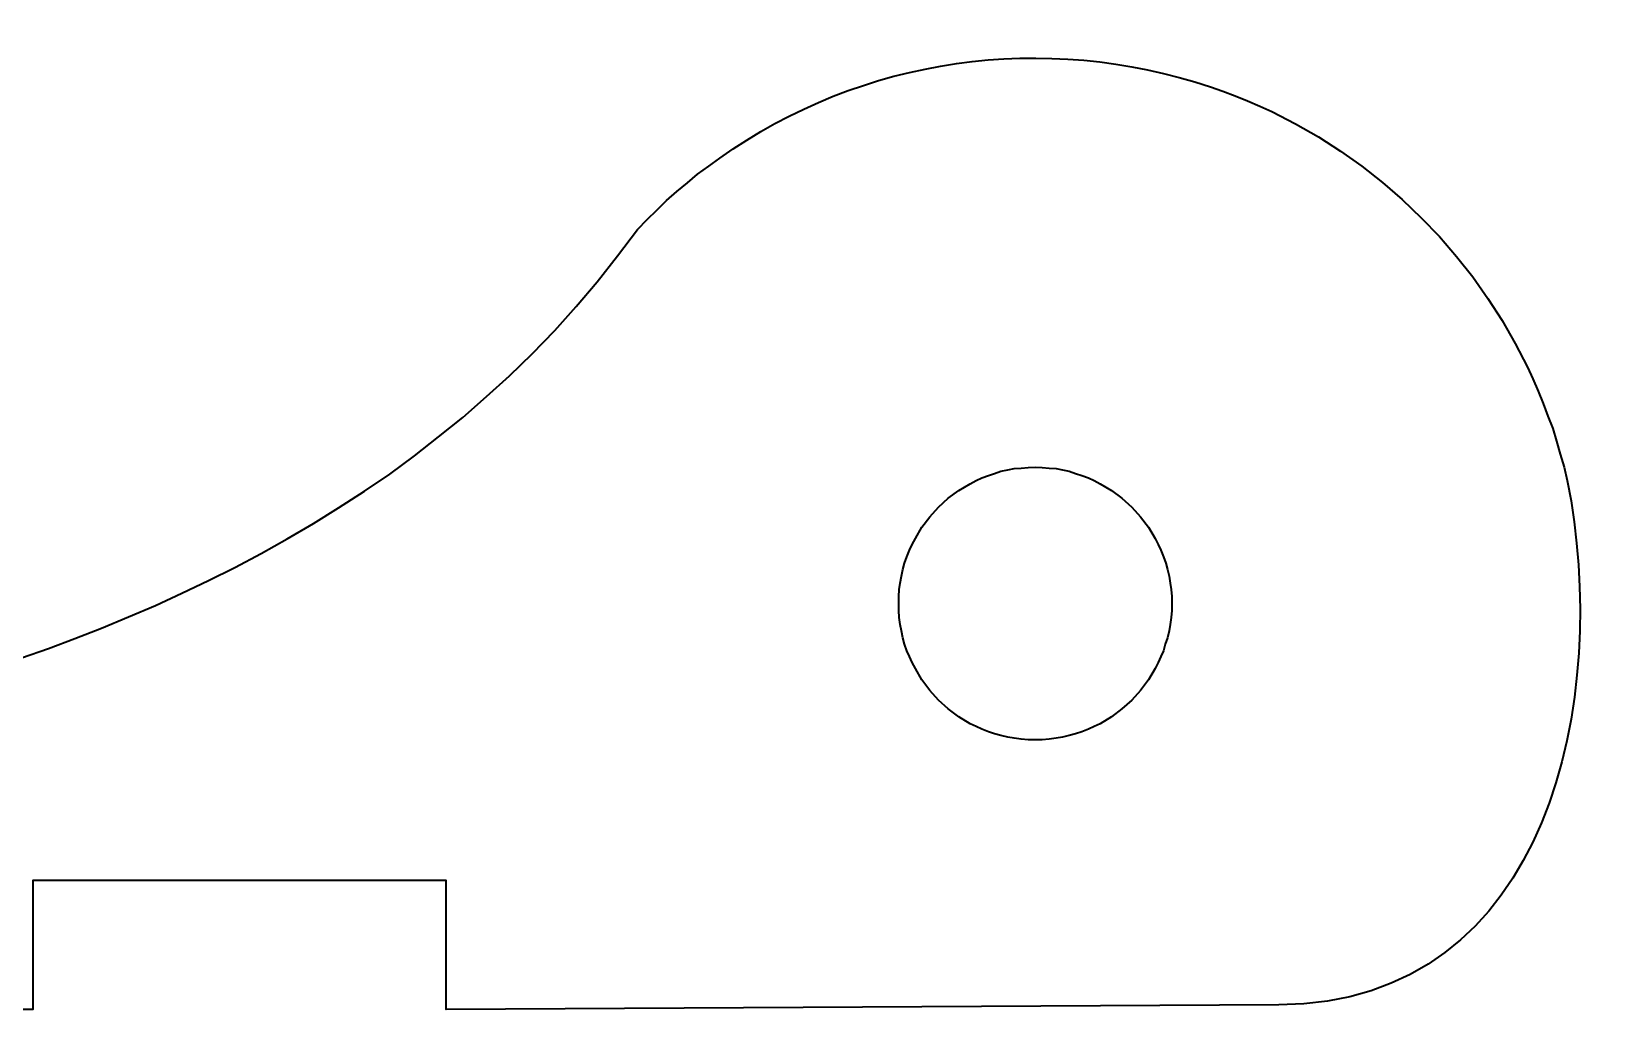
# Model space of a CAD drawing. Header units: centimetres. Extents: x -71 to 43, y 6 to 54.
# Drawn here: x -59.21 to -51.86, y 14.16 to 18.71 of the extents above; entities that cross this region are included whole.
import ezdxf

# ---------------------------------------------------------------- set-up
doc = ezdxf.new("R2010")
doc.units = ezdxf.units.CM
doc.header["$MEASUREMENT"] = 0
doc.layers.add('Camada 1', color=7, linetype='Continuous')

msp = doc.modelspace()

# ---------------------------------------------------------------- linework, layer by layer
at = {"layer": 'Camada 1', "color": 240, "lineweight": 35}
for points, knots in [([(-53.40748, 14.17943), (-52.13942, 14.18632), (-51.8648, 15.61806), (-52.06536, 16.62088), (-52.06536, 16.62088), (-52.06536, 16.62088), (-52.08036, 16.68337), (-52.08036, 16.68337), (-52.08036, 16.68337), (-52.08036, 16.68337), (-52.09786, 16.74337), (-52.09786, 16.74337), (-52.09786, 16.74337), (-52.09786, 16.74337), (-52.11536, 16.80337), (-52.11536, 16.80337), (-52.11536, 16.80337), (-52.11536, 16.80337), (-52.13286, 16.86337), (-52.13286, 16.86337), (-52.13286, 16.86337), (-52.13286, 16.86337), (-52.15536, 16.92087), (-52.15536, 16.92087), (-52.15536, 16.92087), (-52.15536, 16.92087), (-52.17786, 16.97837), (-52.17786, 16.97837), (-52.17786, 16.97837), (-52.17786, 16.97837), (-52.20036, 17.03588), (-52.20036, 17.03588), (-52.20036, 17.03588), (-52.20036, 17.03588), (-52.22536, 17.09337), (-52.22536, 17.09337), (-52.22536, 17.09337), (-52.22536, 17.09337), (-52.25036, 17.14837), (-52.25036, 17.14837), (-52.25036, 17.14837), (-52.25036, 17.14837), (-52.30786, 17.25837), (-52.30786, 17.25837), (-52.30786, 17.25837), (-52.30786, 17.25837), (-52.36786, 17.36587), (-52.36786, 17.36587), (-52.36786, 17.36587), (-52.36786, 17.36587), (-52.43536, 17.46837), (-52.43536, 17.46837), (-52.43536, 17.46837), (-52.43536, 17.46837), (-52.50536, 17.56837), (-52.50536, 17.56837), (-52.50536, 17.56837), (-52.50536, 17.56837), (-52.58036, 17.66337), (-52.58036, 17.66337), (-52.58036, 17.66337), (-52.58036, 17.66337), (-52.66036, 17.75587), (-52.66036, 17.75587), (-52.66036, 17.75587), (-52.66036, 17.75587), (-52.74536, 17.84337), (-52.74536, 17.84337), (-52.74536, 17.84337), (-52.74536, 17.84337), (-52.83286, 17.92837), (-52.83286, 17.92837), (-52.83286, 17.92837), (-52.83286, 17.92837), (-52.92536, 18.00837), (-52.92536, 18.00837), (-52.92536, 18.00837), (-52.92536, 18.00837), (-53.02036, 18.08338), (-53.02036, 18.08338), (-53.02036, 18.08338), (-53.02036, 18.08338), (-53.12036, 18.15338), (-53.12036, 18.15338), (-53.12036, 18.15338), (-53.12036, 18.15338), (-53.22286, 18.22087), (-53.22286, 18.22087), (-53.22286, 18.22087), (-53.22286, 18.22087), (-53.33036, 18.28087), (-53.33036, 18.28087), (-53.33036, 18.28087), (-53.33036, 18.28087), (-53.44036, 18.33837), (-53.44036, 18.33837), (-53.44036, 18.33837), (-53.44036, 18.33837), (-53.49536, 18.36338), (-53.49536, 18.36338), (-53.49536, 18.36338), (-53.49536, 18.36338), (-53.55286, 18.38837), (-53.55286, 18.38837), (-53.55286, 18.38837), (-53.55286, 18.38837), (-53.61036, 18.41088), (-53.61036, 18.41088), (-53.61036, 18.41088), (-53.61036, 18.41088), (-53.66786, 18.43338), (-53.66786, 18.43338), (-53.66786, 18.43338), (-53.66786, 18.43338), (-53.72536, 18.45338), (-53.72536, 18.45338), (-53.72536, 18.45338), (-54.49665, 18.71048), (-55.34402, 18.59504), (-56.00786, 18.12087), (-56.00786, 18.12087), (-56.00786, 18.12087), (-56.05786, 18.08338), (-56.05786, 18.08338), (-56.05786, 18.08338), (-56.05786, 18.08338), (-56.11036, 18.04588), (-56.11036, 18.04588), (-56.11036, 18.04588), (-56.11036, 18.04588), (-56.15786, 18.00588), (-56.15786, 18.00588), (-56.15786, 18.00588), (-56.15786, 18.00588), (-56.20786, 17.96588), (-56.20786, 17.96588), (-56.20786, 17.96588), (-56.20786, 17.96588), (-56.25536, 17.92337), (-56.25536, 17.92337), (-56.25536, 17.92337), (-56.25536, 17.92337), (-56.30036, 17.87838), (-56.30036, 17.87838), (-56.30036, 17.87838), (-56.30036, 17.87838), (-56.34536, 17.83587), (-56.34536, 17.83587), (-56.34536, 17.83587), (-56.34536, 17.83587), (-56.39036, 17.78838), (-56.39036, 17.78838), (-56.39036, 17.78838), (-56.39036, 17.78838), (-56.48286, 17.66587), (-56.48286, 17.66587), (-56.48286, 17.66587), (-56.48286, 17.66587), (-56.57786, 17.54587), (-56.57786, 17.54587), (-56.57786, 17.54587), (-56.57786, 17.54587), (-56.67536, 17.43088), (-56.67536, 17.43088), (-56.67536, 17.43088), (-56.67536, 17.43088), (-56.77536, 17.31837), (-56.77536, 17.31837), (-56.77536, 17.31837), (-56.77536, 17.31837), (-56.88036, 17.21087), (-56.88036, 17.21087), (-56.88036, 17.21087), (-56.88036, 17.21087), (-56.98536, 17.10837), (-56.98536, 17.10837), (-56.98536, 17.10837), (-56.98536, 17.10837), (-57.09286, 17.01087), (-57.09286, 17.01087), (-57.09286, 17.01087), (-57.09286, 17.01087), (-57.20286, 16.91337), (-57.20286, 16.91337), (-57.20286, 16.91337), (-57.20286, 16.91337), (-57.31536, 16.82337), (-57.31536, 16.82337), (-57.31536, 16.82337), (-57.31536, 16.82337), (-57.42786, 16.73587), (-57.42786, 16.73587), (-57.42786, 16.73587), (-57.42786, 16.73587), (-57.54286, 16.65087), (-57.54286, 16.65087), (-57.54286, 16.65087), (-57.54286, 16.65087), (-57.66036, 16.57087), (-57.66036, 16.57087), (-57.66036, 16.57087), (-57.66036, 16.57087), (-57.78036, 16.49337), (-57.78036, 16.49337), (-57.78036, 16.49337), (-57.78036, 16.49337), (-57.89786, 16.42088), (-57.89786, 16.42088), (-57.89786, 16.42088), (-57.89786, 16.42088), (-58.02036, 16.34837), (-58.02036, 16.34837), (-58.02036, 16.34837), (-58.02036, 16.34837), (-58.14036, 16.28088), (-58.14036, 16.28088), (-58.14036, 16.28088), (-58.14036, 16.28088), (-58.26286, 16.21587), (-58.26286, 16.21587), (-58.26286, 16.21587), (-58.26286, 16.21587), (-58.38536, 16.15587), (-58.38536, 16.15587), (-58.38536, 16.15587), (-58.38536, 16.15587), (-58.51036, 16.09587), (-58.51036, 16.09587), (-58.51036, 16.09587), (-58.51036, 16.09587), (-58.63286, 16.03837), (-58.63286, 16.03837), (-58.63286, 16.03837), (-58.63286, 16.03837), (-58.75786, 15.98588), (-58.75786, 15.98588), (-58.75786, 15.98588), (-58.75786, 15.98588), (-58.88286, 15.93337), (-58.88286, 15.93337), (-58.88286, 15.93337), (-58.88286, 15.93337), (-59.00786, 15.88588), (-59.00786, 15.88588), (-59.00786, 15.88588), (-59.00786, 15.88588), (-59.13036, 15.83837), (-59.13036, 15.83837), (-59.13036, 15.83837), (-59.13036, 15.83837), (-59.25536, 15.79587), (-59.25536, 15.79587), (-59.25536, 15.79587), (-59.25536, 15.79587), (-59.37786, 15.75337), (-59.37786, 15.75337), (-59.37786, 15.75337), (-59.37786, 15.75337), (-59.50036, 15.71337), (-59.50036, 15.71337), (-59.50036, 15.71337), (-59.50036, 15.71337), (-59.62286, 15.67337), (-59.62286, 15.67337), (-59.62286, 15.67337), (-59.62286, 15.67337), (-59.86536, 15.60337), (-59.86536, 15.60337), (-59.86536, 15.60337), (-59.86536, 15.60337), (-60.10286, 15.53837), (-60.10286, 15.53837), (-60.10286, 15.53837), (-60.10286, 15.53837), (-60.33286, 15.48087), (-60.33286, 15.48087), (-60.33286, 15.48087), (-60.33286, 15.48087), (-60.55786, 15.42587), (-60.55786, 15.42587), (-60.55786, 15.42587), (-60.55786, 15.42587), (-60.77536, 15.37587), (-60.77536, 15.37587), (-60.77536, 15.37587), (-60.77536, 15.37587), (-60.98286, 15.33088), (-60.98286, 15.33088), (-60.98286, 15.33088), (-60.98286, 15.33088), (-61.36536, 15.24587), (-61.36536, 15.24587), (-61.36536, 15.24587), (-61.36536, 15.24587), (-61.54036, 15.20337), (-61.54036, 15.20337), (-61.54036, 15.20337), (-61.54036, 15.20337), (-61.70036, 15.16337), (-61.70036, 15.16337), (-61.70036, 15.16337), (-61.70036, 15.16337), (-61.84536, 15.12337), (-61.84536, 15.12337), (-61.84536, 15.12337), (-61.84536, 15.12337), (-61.91286, 15.10337), (-61.91286, 15.10337), (-61.91286, 15.10337), (-61.91286, 15.10337), (-61.97536, 15.08087), (-61.97536, 15.08087), (-61.97536, 15.08087), (-61.97536, 15.08087), (-62.03286, 15.05837), (-62.03286, 15.05837), (-62.03286, 15.05837), (-62.03286, 15.05837), (-62.08786, 15.03587), (-62.08786, 15.03587), (-62.08786, 15.03587), (-62.08786, 15.03587), (-62.13786, 15.01338), (-62.13786, 15.01338), (-62.13786, 15.01338), (-62.13786, 15.01338), (-62.18286, 14.98837), (-62.18286, 14.98837), (-62.18286, 14.98837), (-62.18286, 14.98837), (-62.22286, 14.96337), (-62.22286, 14.96337), (-62.22286, 14.96337), (-62.22286, 14.96337), (-62.25786, 14.93837), (-62.25786, 14.93837), (-62.25786, 14.93837), (-62.25786, 14.93837), (-62.29036, 14.91088), (-62.29036, 14.91088), (-62.29036, 14.91088), (-62.29036, 14.91088), (-62.31536, 14.88337), (-62.31536, 14.88337), (-62.31536, 14.88337), (-62.31536, 14.88337), (-62.33286, 14.85338), (-62.33286, 14.85338), (-62.33286, 14.85338), (-62.33286, 14.85338), (-62.34786, 14.82337), (-62.34786, 14.82337), (-62.34786, 14.82337), (-62.34786, 14.82337), (-62.35786, 14.79087), (-62.35786, 14.79087), (-62.35786, 14.79087), (-62.35786, 14.79087), (-62.36036, 14.75837), (-62.36036, 14.75837), (-62.36036, 14.75837), (-62.36036, 14.75837), (-62.36036, 14.15837), (-62.36036, 14.15837), (-62.36036, 14.15837), (-62.36036, 14.15837), (-59.20286, 14.15837), (-59.20286, 14.15837), (-59.20286, 14.15837), (-59.20286, 14.15837), (-59.20286, 14.75837), (-59.20286, 14.75837), (-59.20286, 14.75837), (-59.20286, 14.75837), (-57.28036, 14.75837), (-57.28036, 14.75837), (-57.28036, 14.75837), (-57.28036, 14.75837), (-57.28036, 14.15837), (-57.28036, 14.15837), (-57.28036, 14.15837), (-57.28036, 14.15837), (-53.40748, 14.17943), (-53.40748, 14.17943)], [0, 0, 0, 0, 0.0103093, 0.0103093, 0.0103093, 0.0103093, 0.0206186, 0.0206186, 0.0206186, 0.0206186, 0.0309278, 0.0309278, 0.0309278, 0.0309278, 0.0412371, 0.0412371, 0.0412371, 0.0412371, 0.0515464, 0.0515464, 0.0515464, 0.0515464, 0.0618557, 0.0618557, 0.0618557, 0.0618557, 0.0721649, 0.0721649, 0.0721649, 0.0721649, 0.0824742, 0.0824742, 0.0824742, 0.0824742, 0.0927835, 0.0927835, 0.0927835, 0.0927835, 0.1030928, 0.1030928, 0.1030928, 0.1030928, 0.1134021, 0.1134021, 0.1134021, 0.1134021, 0.1237113, 0.1237113, 0.1237113, 0.1237113, 0.1340206, 0.1340206, 0.1340206, 0.1340206, 0.1443299, 0.1443299, 0.1443299, 0.1443299, 0.1546392, 0.1546392, 0.1546392, 0.1546392, 0.1649485, 0.1649485, 0.1649485, 0.1649485, 0.1752577, 0.1752577, 0.1752577, 0.1752577, 0.185567, 0.185567, 0.185567, 0.185567, 0.1958763, 0.1958763, 0.1958763, 0.1958763, 0.2061856, 0.2061856, 0.2061856, 0.2061856, 0.2164948, 0.2164948, 0.2164948, 0.2164948, 0.2268041, 0.2268041, 0.2268041, 0.2268041, 0.2371134, 0.2371134, 0.2371134, 0.2371134, 0.2474227, 0.2474227, 0.2474227, 0.2474227, 0.257732, 0.257732, 0.257732, 0.257732, 0.2680412, 0.2680412, 0.2680412, 0.2680412, 0.2783505, 0.2783505, 0.2783505, 0.2783505, 0.2886598, 0.2886598, 0.2886598, 0.2886598, 0.2989691, 0.2989691, 0.2989691, 0.2989691, 0.3092784, 0.3092784, 0.3092784, 0.3092784, 0.3195876, 0.3195876, 0.3195876, 0.3195876, 0.3298969, 0.3298969, 0.3298969, 0.3298969, 0.3402062, 0.3402062, 0.3402062, 0.3402062, 0.3505155, 0.3505155, 0.3505155, 0.3505155, 0.3608247, 0.3608247, 0.3608247, 0.3608247, 0.371134, 0.371134, 0.371134, 0.371134, 0.3814433, 0.3814433, 0.3814433, 0.3814433, 0.3917526, 0.3917526, 0.3917526, 0.3917526, 0.4020619, 0.4020619, 0.4020619, 0.4020619, 0.4123711, 0.4123711, 0.4123711, 0.4123711, 0.4226804, 0.4226804, 0.4226804, 0.4226804, 0.4329897, 0.4329897, 0.4329897, 0.4329897, 0.443299, 0.443299, 0.443299, 0.443299, 0.4536082, 0.4536082, 0.4536082, 0.4536082, 0.4639175, 0.4639175, 0.4639175, 0.4639175, 0.4742268, 0.4742268, 0.4742268, 0.4742268, 0.4845361, 0.4845361, 0.4845361, 0.4845361, 0.4948454, 0.4948454, 0.4948454, 0.4948454, 0.5051546, 0.5051546, 0.5051546, 0.5051546, 0.5154639, 0.5154639, 0.5154639, 0.5154639, 0.5257732, 0.5257732, 0.5257732, 0.5257732, 0.5360825, 0.5360825, 0.5360825, 0.5360825, 0.5463918, 0.5463918, 0.5463918, 0.5463918, 0.556701, 0.556701, 0.556701, 0.556701, 0.5670103, 0.5670103, 0.5670103, 0.5670103, 0.5773196, 0.5773196, 0.5773196, 0.5773196, 0.5876289, 0.5876289, 0.5876289, 0.5876289, 0.5979381, 0.5979381, 0.5979381, 0.5979381, 0.6082474, 0.6082474, 0.6082474, 0.6082474, 0.6185567, 0.6185567, 0.6185567, 0.6185567, 0.628866, 0.628866, 0.628866, 0.628866, 0.6391753, 0.6391753, 0.6391753, 0.6391753, 0.6494845, 0.6494845, 0.6494845, 0.6494845, 0.6597938, 0.6597938, 0.6597938, 0.6597938, 0.6701031, 0.6701031, 0.6701031, 0.6701031, 0.6804124, 0.6804124, 0.6804124, 0.6804124, 0.6907216, 0.6907216, 0.6907216, 0.6907216, 0.7010309, 0.7010309, 0.7010309, 0.7010309, 0.7113402, 0.7113402, 0.7113402, 0.7113402, 0.7216495, 0.7216495, 0.7216495, 0.7216495, 0.7319588, 0.7319588, 0.7319588, 0.7319588, 0.742268, 0.742268, 0.742268, 0.742268, 0.7525773, 0.7525773, 0.7525773, 0.7525773, 0.7628866, 0.7628866, 0.7628866, 0.7628866, 0.7731959, 0.7731959, 0.7731959, 0.7731959, 0.7835052, 0.7835052, 0.7835052, 0.7835052, 0.7938144, 0.7938144, 0.7938144, 0.7938144, 0.8041237, 0.8041237, 0.8041237, 0.8041237, 0.814433, 0.814433, 0.814433, 0.814433, 0.8247423, 0.8247423, 0.8247423, 0.8247423, 0.8350515, 0.8350515, 0.8350515, 0.8350515, 0.8453608, 0.8453608, 0.8453608, 0.8453608, 0.8556701, 0.8556701, 0.8556701, 0.8556701, 0.8659794, 0.8659794, 0.8659794, 0.8659794, 0.8762887, 0.8762887, 0.8762887, 0.8762887, 0.8865979, 0.8865979, 0.8865979, 0.8865979, 0.8969072, 0.8969072, 0.8969072, 0.8969072, 0.9072165, 0.9072165, 0.9072165, 0.9072165, 0.9175258, 0.9175258, 0.9175258, 0.9175258, 0.9278351, 0.9278351, 0.9278351, 0.9278351, 0.9381443, 0.9381443, 0.9381443, 0.9381443, 0.9484536, 0.9484536, 0.9484536, 0.9484536, 0.9587629, 0.9587629, 0.9587629, 0.9587629, 0.9690722, 0.9690722, 0.9690722, 0.9690722, 0.9793814, 0.9793814, 0.9793814, 0.9793814, 1, 1, 1, 1]), ([(-53.90536, 16.04837), (-53.90536, 16.04837), (-53.90536, 16.08087), (-53.90536, 16.08087), (-53.90536, 16.08087), (-53.90536, 16.08087), (-53.90786, 16.11337), (-53.90786, 16.11337), (-53.90786, 16.11337), (-53.90786, 16.11337), (-53.91286, 16.14338), (-53.91286, 16.14338), (-53.91286, 16.14338), (-53.91286, 16.14338), (-53.91786, 16.17587), (-53.91786, 16.17587), (-53.91786, 16.17587), (-53.91786, 16.17587), (-53.92536, 16.20587), (-53.92536, 16.20587), (-53.92536, 16.20587), (-53.92536, 16.20587), (-53.93286, 16.23587), (-53.93286, 16.23587), (-53.93286, 16.23587), (-53.93286, 16.23587), (-53.94286, 16.26587), (-53.94286, 16.26587), (-53.94286, 16.26587), (-53.94286, 16.26587), (-53.95536, 16.29587), (-53.95536, 16.29587), (-53.95536, 16.29587), (-53.95536, 16.29587), (-53.96786, 16.32337), (-53.96786, 16.32337), (-53.96786, 16.32337), (-53.96786, 16.32337), (-53.98286, 16.35087), (-53.98286, 16.35087), (-53.98286, 16.35087), (-53.98286, 16.35087), (-54.01286, 16.40337), (-54.01286, 16.40337), (-54.01286, 16.40337), (-54.01286, 16.40337), (-54.05036, 16.45087), (-54.05036, 16.45087), (-54.05036, 16.45087), (-54.05036, 16.45087), (-54.09036, 16.49587), (-54.09036, 16.49587), (-54.09036, 16.49587), (-54.09036, 16.49587), (-54.13786, 16.53838), (-54.13786, 16.53838), (-54.13786, 16.53838), (-54.13786, 16.53838), (-54.18536, 16.57337), (-54.18536, 16.57337), (-54.18536, 16.57337), (-54.18536, 16.57337), (-54.23786, 16.60587), (-54.23786, 16.60587), (-54.23786, 16.60587), (-54.23786, 16.60587), (-54.26536, 16.62088), (-54.26536, 16.62088), (-54.26536, 16.62088), (-54.26536, 16.62088), (-54.29286, 16.63337), (-54.29286, 16.63337), (-54.29286, 16.63337), (-54.29286, 16.63337), (-54.32286, 16.64337), (-54.32286, 16.64337), (-54.32286, 16.64337), (-54.32286, 16.64337), (-54.35286, 16.65337), (-54.35286, 16.65337), (-54.35286, 16.65337), (-54.35286, 16.65337), (-54.38286, 16.66337), (-54.38286, 16.66337), (-54.38286, 16.66337), (-54.38286, 16.66337), (-54.41286, 16.67087), (-54.41286, 16.67087), (-54.41286, 16.67087), (-54.41286, 16.67087), (-54.44286, 16.67587), (-54.44286, 16.67587), (-54.44286, 16.67587), (-54.44286, 16.67587), (-54.47536, 16.67838), (-54.47536, 16.67838), (-54.47536, 16.67838), (-54.47536, 16.67838), (-54.50786, 16.68087), (-54.50786, 16.68087), (-54.50786, 16.68087), (-54.50786, 16.68087), (-54.54036, 16.68337), (-54.54036, 16.68337), (-54.54036, 16.68337), (-54.54036, 16.68337), (-54.57286, 16.68087), (-54.57286, 16.68087), (-54.57286, 16.68087), (-54.57286, 16.68087), (-54.60536, 16.67838), (-54.60536, 16.67838), (-54.60536, 16.67838), (-54.60536, 16.67838), (-54.63786, 16.67587), (-54.63786, 16.67587), (-54.63786, 16.67587), (-54.63786, 16.67587), (-54.66786, 16.67087), (-54.66786, 16.67087), (-54.66786, 16.67087), (-54.66786, 16.67087), (-54.70036, 16.66337), (-54.70036, 16.66337), (-54.70036, 16.66337), (-54.70036, 16.66337), (-54.73036, 16.65337), (-54.73036, 16.65337), (-54.73036, 16.65337), (-54.73036, 16.65337), (-54.75786, 16.64337), (-54.75786, 16.64337), (-54.75786, 16.64337), (-54.75786, 16.64337), (-54.78786, 16.63337), (-54.78786, 16.63337), (-54.78786, 16.63337), (-54.78786, 16.63337), (-54.81536, 16.62088), (-54.81536, 16.62088), (-54.81536, 16.62088), (-54.81536, 16.62088), (-54.84286, 16.60587), (-54.84286, 16.60587), (-54.84286, 16.60587), (-54.84286, 16.60587), (-54.89536, 16.57337), (-54.89536, 16.57337), (-54.89536, 16.57337), (-54.89536, 16.57337), (-54.94536, 16.53838), (-54.94536, 16.53838), (-54.94536, 16.53838), (-54.94536, 16.53838), (-54.99036, 16.49587), (-54.99036, 16.49587), (-54.99036, 16.49587), (-54.99036, 16.49587), (-55.03036, 16.45087), (-55.03036, 16.45087), (-55.03036, 16.45087), (-55.03036, 16.45087), (-55.06786, 16.40337), (-55.06786, 16.40337), (-55.06786, 16.40337), (-55.06786, 16.40337), (-55.09786, 16.35087), (-55.09786, 16.35087), (-55.09786, 16.35087), (-55.09786, 16.35087), (-55.11286, 16.32337), (-55.11286, 16.32337), (-55.11286, 16.32337), (-55.11286, 16.32337), (-55.12536, 16.29587), (-55.12536, 16.29587), (-55.12536, 16.29587), (-55.12536, 16.29587), (-55.13786, 16.26587), (-55.13786, 16.26587), (-55.13786, 16.26587), (-55.13786, 16.26587), (-55.14786, 16.23587), (-55.14786, 16.23587), (-55.14786, 16.23587), (-55.14786, 16.23587), (-55.15536, 16.20587), (-55.15536, 16.20587), (-55.15536, 16.20587), (-55.15536, 16.20587), (-55.16286, 16.17587), (-55.16286, 16.17587), (-55.16286, 16.17587), (-55.16286, 16.17587), (-55.16786, 16.14338), (-55.16786, 16.14338), (-55.16786, 16.14338), (-55.16786, 16.14338), (-55.17286, 16.11337), (-55.17286, 16.11337), (-55.17286, 16.11337), (-55.17286, 16.11337), (-55.17536, 16.08087), (-55.17536, 16.08087), (-55.17536, 16.08087), (-55.17536, 16.08087), (-55.17536, 16.04837), (-55.17536, 16.04837), (-55.17536, 16.04837), (-55.17536, 16.04837), (-55.17536, 16.01587), (-55.17536, 16.01587), (-55.17536, 16.01587), (-55.17536, 16.01587), (-55.17286, 15.98338), (-55.17286, 15.98338), (-55.17286, 15.98338), (-55.17286, 15.98338), (-55.16786, 15.95087), (-55.16786, 15.95087), (-55.16786, 15.95087), (-55.16786, 15.95087), (-55.16286, 15.92087), (-55.16286, 15.92087), (-55.16286, 15.92087), (-55.16286, 15.92087), (-55.15536, 15.88837), (-55.15536, 15.88837), (-55.15536, 15.88837), (-55.15536, 15.88837), (-55.14786, 15.85837), (-55.14786, 15.85837), (-55.14786, 15.85837), (-55.14786, 15.85837), (-55.13786, 15.82837), (-55.13786, 15.82837), (-55.13786, 15.82837), (-55.13786, 15.82837), (-55.12536, 15.80087), (-55.12536, 15.80087), (-55.12536, 15.80087), (-55.12536, 15.80087), (-55.11286, 15.77337), (-55.11286, 15.77337), (-55.11286, 15.77337), (-55.11286, 15.77337), (-55.09786, 15.74588), (-55.09786, 15.74588), (-55.09786, 15.74588), (-55.09786, 15.74588), (-55.06786, 15.69337), (-55.06786, 15.69337), (-55.06786, 15.69337), (-55.06786, 15.69337), (-55.03036, 15.64337), (-55.03036, 15.64337), (-55.03036, 15.64337), (-55.03036, 15.64337), (-54.99036, 15.59837), (-54.99036, 15.59837), (-54.99036, 15.59837), (-54.99036, 15.59837), (-54.94536, 15.55837), (-54.94536, 15.55837), (-54.94536, 15.55837), (-54.94536, 15.55837), (-54.89536, 15.52087), (-54.89536, 15.52087), (-54.89536, 15.52087), (-54.89536, 15.52087), (-54.84286, 15.48838), (-54.84286, 15.48838), (-54.84286, 15.48838), (-54.84286, 15.48838), (-54.81536, 15.47587), (-54.81536, 15.47587), (-54.81536, 15.47587), (-54.81536, 15.47587), (-54.78786, 15.46337), (-54.78786, 15.46337), (-54.78786, 15.46337), (-54.78786, 15.46337), (-54.75786, 15.45087), (-54.75786, 15.45087), (-54.75786, 15.45087), (-54.75786, 15.45087), (-54.73036, 15.44087), (-54.73036, 15.44087), (-54.73036, 15.44087), (-54.73036, 15.44087), (-54.70036, 15.43337), (-54.70036, 15.43337), (-54.70036, 15.43337), (-54.70036, 15.43337), (-54.66786, 15.42587), (-54.66786, 15.42587), (-54.66786, 15.42587), (-54.66786, 15.42587), (-54.63786, 15.42087), (-54.63786, 15.42087), (-54.63786, 15.42087), (-54.63786, 15.42087), (-54.60536, 15.41587), (-54.60536, 15.41587), (-54.60536, 15.41587), (-54.60536, 15.41587), (-54.57286, 15.41337), (-54.57286, 15.41337), (-54.57286, 15.41337), (-54.57286, 15.41337), (-54.54036, 15.41337), (-54.54036, 15.41337), (-54.54036, 15.41337), (-54.54036, 15.41337), (-54.50786, 15.41337), (-54.50786, 15.41337), (-54.50786, 15.41337), (-54.50786, 15.41337), (-54.47536, 15.41587), (-54.47536, 15.41587), (-54.47536, 15.41587), (-54.47536, 15.41587), (-54.44286, 15.42087), (-54.44286, 15.42087), (-54.44286, 15.42087), (-54.44286, 15.42087), (-54.41286, 15.42587), (-54.41286, 15.42587), (-54.41286, 15.42587), (-54.41286, 15.42587), (-54.38286, 15.43337), (-54.38286, 15.43337), (-54.38286, 15.43337), (-54.38286, 15.43337), (-54.35286, 15.44087), (-54.35286, 15.44087), (-54.35286, 15.44087), (-54.35286, 15.44087), (-54.32286, 15.45087), (-54.32286, 15.45087), (-54.32286, 15.45087), (-54.32286, 15.45087), (-54.29286, 15.46337), (-54.29286, 15.46337), (-54.29286, 15.46337), (-54.29286, 15.46337), (-54.26536, 15.47587), (-54.26536, 15.47587), (-54.26536, 15.47587), (-54.26536, 15.47587), (-54.23786, 15.48838), (-54.23786, 15.48838), (-54.23786, 15.48838), (-54.23786, 15.48838), (-54.18536, 15.52087), (-54.18536, 15.52087), (-54.18536, 15.52087), (-54.18536, 15.52087), (-54.13786, 15.55837), (-54.13786, 15.55837), (-54.13786, 15.55837), (-54.13786, 15.55837), (-54.09036, 15.59837), (-54.09036, 15.59837), (-54.09036, 15.59837), (-54.09036, 15.59837), (-54.05036, 15.64337), (-54.05036, 15.64337), (-54.05036, 15.64337), (-54.05036, 15.64337), (-54.01286, 15.69337), (-54.01286, 15.69337), (-54.01286, 15.69337), (-54.01286, 15.69337), (-53.98286, 15.74588), (-53.98286, 15.74588), (-53.98286, 15.74588), (-53.98286, 15.74588), (-53.96786, 15.77337), (-53.96786, 15.77337), (-53.96786, 15.77337), (-53.96786, 15.77337), (-53.95536, 15.80087), (-53.95536, 15.80087), (-53.95536, 15.80087), (-53.95536, 15.80087), (-53.94286, 15.82837), (-53.94286, 15.82837), (-53.94286, 15.82837), (-53.94286, 15.82837), (-53.93536, 15.85837), (-53.93536, 15.85837), (-53.93536, 15.85837), (-53.93536, 15.85837), (-53.92536, 15.88837), (-53.92536, 15.88837), (-53.92536, 15.88837), (-53.92536, 15.88837), (-53.91786, 15.92087), (-53.91786, 15.92087), (-53.91786, 15.92087), (-53.91786, 15.92087), (-53.91286, 15.95087), (-53.91286, 15.95087), (-53.91286, 15.95087), (-53.91286, 15.95087), (-53.90786, 15.98338), (-53.90786, 15.98338), (-53.90786, 15.98338), (-53.90786, 15.98338), (-53.90536, 16.01587), (-53.90536, 16.01587), (-53.90536, 16.01587), (-53.90536, 16.01587), (-53.90536, 16.04837), (-53.90536, 16.04837)], [0, 0, 0, 0, 0.0095238, 0.0095238, 0.0095238, 0.0095238, 0.0190476, 0.0190476, 0.0190476, 0.0190476, 0.0285714, 0.0285714, 0.0285714, 0.0285714, 0.0380952, 0.0380952, 0.0380952, 0.0380952, 0.047619, 0.047619, 0.047619, 0.047619, 0.0571429, 0.0571429, 0.0571429, 0.0571429, 0.0666667, 0.0666667, 0.0666667, 0.0666667, 0.0761905, 0.0761905, 0.0761905, 0.0761905, 0.0857143, 0.0857143, 0.0857143, 0.0857143, 0.0952381, 0.0952381, 0.0952381, 0.0952381, 0.1047619, 0.1047619, 0.1047619, 0.1047619, 0.1142857, 0.1142857, 0.1142857, 0.1142857, 0.1238095, 0.1238095, 0.1238095, 0.1238095, 0.1333333, 0.1333333, 0.1333333, 0.1333333, 0.1428571, 0.1428571, 0.1428571, 0.1428571, 0.152381, 0.152381, 0.152381, 0.152381, 0.1619048, 0.1619048, 0.1619048, 0.1619048, 0.1714286, 0.1714286, 0.1714286, 0.1714286, 0.1809524, 0.1809524, 0.1809524, 0.1809524, 0.1904762, 0.1904762, 0.1904762, 0.1904762, 0.2, 0.2, 0.2, 0.2, 0.2095238, 0.2095238, 0.2095238, 0.2095238, 0.2190476, 0.2190476, 0.2190476, 0.2190476, 0.2285714, 0.2285714, 0.2285714, 0.2285714, 0.2380952, 0.2380952, 0.2380952, 0.2380952, 0.247619, 0.247619, 0.247619, 0.247619, 0.2571429, 0.2571429, 0.2571429, 0.2571429, 0.2666667, 0.2666667, 0.2666667, 0.2666667, 0.2761905, 0.2761905, 0.2761905, 0.2761905, 0.2857143, 0.2857143, 0.2857143, 0.2857143, 0.2952381, 0.2952381, 0.2952381, 0.2952381, 0.3047619, 0.3047619, 0.3047619, 0.3047619, 0.3142857, 0.3142857, 0.3142857, 0.3142857, 0.3238095, 0.3238095, 0.3238095, 0.3238095, 0.3333333, 0.3333333, 0.3333333, 0.3333333, 0.3428571, 0.3428571, 0.3428571, 0.3428571, 0.352381, 0.352381, 0.352381, 0.352381, 0.3619048, 0.3619048, 0.3619048, 0.3619048, 0.3714286, 0.3714286, 0.3714286, 0.3714286, 0.3809524, 0.3809524, 0.3809524, 0.3809524, 0.3904762, 0.3904762, 0.3904762, 0.3904762, 0.4, 0.4, 0.4, 0.4, 0.4095238, 0.4095238, 0.4095238, 0.4095238, 0.4190476, 0.4190476, 0.4190476, 0.4190476, 0.4285714, 0.4285714, 0.4285714, 0.4285714, 0.4380952, 0.4380952, 0.4380952, 0.4380952, 0.447619, 0.447619, 0.447619, 0.447619, 0.4571429, 0.4571429, 0.4571429, 0.4571429, 0.4666667, 0.4666667, 0.4666667, 0.4666667, 0.4761905, 0.4761905, 0.4761905, 0.4761905, 0.4857143, 0.4857143, 0.4857143, 0.4857143, 0.4952381, 0.4952381, 0.4952381, 0.4952381, 0.5047619, 0.5047619, 0.5047619, 0.5047619, 0.5142857, 0.5142857, 0.5142857, 0.5142857, 0.5238095, 0.5238095, 0.5238095, 0.5238095, 0.5333333, 0.5333333, 0.5333333, 0.5333333, 0.5428571, 0.5428571, 0.5428571, 0.5428571, 0.552381, 0.552381, 0.552381, 0.552381, 0.5619048, 0.5619048, 0.5619048, 0.5619048, 0.5714286, 0.5714286, 0.5714286, 0.5714286, 0.5809524, 0.5809524, 0.5809524, 0.5809524, 0.5904762, 0.5904762, 0.5904762, 0.5904762, 0.6, 0.6, 0.6, 0.6, 0.6095238, 0.6095238, 0.6095238, 0.6095238, 0.6190476, 0.6190476, 0.6190476, 0.6190476, 0.6285714, 0.6285714, 0.6285714, 0.6285714, 0.6380952, 0.6380952, 0.6380952, 0.6380952, 0.647619, 0.647619, 0.647619, 0.647619, 0.6571429, 0.6571429, 0.6571429, 0.6571429, 0.6666667, 0.6666667, 0.6666667, 0.6666667, 0.6761905, 0.6761905, 0.6761905, 0.6761905, 0.6857143, 0.6857143, 0.6857143, 0.6857143, 0.6952381, 0.6952381, 0.6952381, 0.6952381, 0.7047619, 0.7047619, 0.7047619, 0.7047619, 0.7142857, 0.7142857, 0.7142857, 0.7142857, 0.7238095, 0.7238095, 0.7238095, 0.7238095, 0.7333333, 0.7333333, 0.7333333, 0.7333333, 0.7428571, 0.7428571, 0.7428571, 0.7428571, 0.752381, 0.752381, 0.752381, 0.752381, 0.7619048, 0.7619048, 0.7619048, 0.7619048, 0.7714286, 0.7714286, 0.7714286, 0.7714286, 0.7809524, 0.7809524, 0.7809524, 0.7809524, 0.7904762, 0.7904762, 0.7904762, 0.7904762, 0.8, 0.8, 0.8, 0.8, 0.8095238, 0.8095238, 0.8095238, 0.8095238, 0.8190476, 0.8190476, 0.8190476, 0.8190476, 0.8285714, 0.8285714, 0.8285714, 0.8285714, 0.8380952, 0.8380952, 0.8380952, 0.8380952, 0.847619, 0.847619, 0.847619, 0.847619, 0.8571429, 0.8571429, 0.8571429, 0.8571429, 0.8666667, 0.8666667, 0.8666667, 0.8666667, 0.8761905, 0.8761905, 0.8761905, 0.8761905, 0.8857143, 0.8857143, 0.8857143, 0.8857143, 0.8952381, 0.8952381, 0.8952381, 0.8952381, 0.9047619, 0.9047619, 0.9047619, 0.9047619, 0.9142857, 0.9142857, 0.9142857, 0.9142857, 0.9238095, 0.9238095, 0.9238095, 0.9238095, 0.9333333, 0.9333333, 0.9333333, 0.9333333, 0.9428571, 0.9428571, 0.9428571, 0.9428571, 0.952381, 0.952381, 0.952381, 0.952381, 0.9619048, 0.9619048, 0.9619048, 0.9619048, 0.9714286, 0.9714286, 0.9714286, 0.9714286, 0.9809524, 0.9809524, 0.9809524, 0.9809524, 1, 1, 1, 1])]:
    msp.add_open_spline(points, degree=3, knots=knots, dxfattribs=at)

doc.saveas('drawing.dxf')
